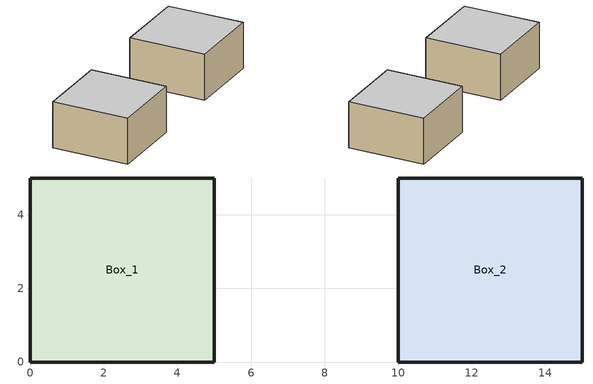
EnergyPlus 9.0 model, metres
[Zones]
Box_1
 floor othersidecoefficients (Envelope): 0,0 0,5 5,5 5,0 z0
 wall othersidecoefficients (Envelope): 0,0 5,0 5,5 0,5 0,0 z0:3
 ceiling othersidecoefficients (Envelope): 0,5 0,0 5,0 5,5 z3
Box_2
 floor othersidecoefficients (Envelope): 10,0 10,5 15,5 15,0 z0
 wall othersidecoefficients (Envelope): 10,0 15,0 15,5 10,5 10,0 z0:3
 ceiling othersidecoefficients (Envelope): 10,5 10,0 15,0 15,5 z3
[Building]
Synthetic steady box: 0, Suburbs, 0.0001, 0.0001, MinimalShadowing, 100, 10
[Site:Location]
Synthetic sea-level site: 0, 0, 0, 0
[SizingPeriod:DesignDay]
Synthetic winter: 1, 21, WinterDesignDay, -10, 0, , , Dewpoint, -10, , , , , 101325, 0, 0, No, No, No, ASHRAEClearSky, , , , , 0
[Material:NoMass]
R2: Smooth, .4, 0.9, 0.7, 0.7
[Construction]
Envelope: R2
[ThermostatSetpoint:DualSetpoint]
Setpoints: Heat, Cool
[DesignSpecification:OutdoorAir]
NoOA: Flow/Zone, 0, 0, 0, 0
[Zone]
Box_1; Box_2: 0, 0, 0, 0, 1, 1, 3, 75, 25
[SurfaceProperty:OtherSideCoefficients]
Ambient_1: 25, 0, 1, 0, 0, 0, 0, Boundary_1, No, 24, 0
Ambient_2: 25, 0, 1, 0, 0, 0, 0, Boundary_2, No, 24, 0
[ZoneControl:Thermostat]
Control_1: Box_1, Control, ThermostatSetpoint:DualSetpoint, Setpoints
Control_2: Box_2, Control, ThermostatSetpoint:DualSetpoint, Setpoints
[Sizing:Zone]
Box_1; Box_2: SupplyAirTemperature, 12, , SupplyAirTemperature, 50, , 0.008, 0.008, NoOA, 1, 1, DesignDay, 0, 0, 0, 0, DesignDay, 0, 0, 0, 0
[Zone equipment]
Box_1: Ideal_1
Box_2: Ideal_2
[ZoneHVAC:IdealLoadsAirSystem]
Ideal_1: , Supply_1, , , 50, 12, 0.009, 0.009, NoLimit, , , NoLimit, , , , , None, , None
Ideal_2: , Supply_2, , , 50, 12, 0.009, 0.009, NoLimit, , , NoLimit, , , , , None, , None
[Schedule:Constant]
Heat: Any, 20
Cool: Any, 25
Control: Any, 4
[Schedule:Compact]
Boundary_1: Any, Through:12/31, For:AllDays, Interpolate:No, Until:00:10, 0.218097, Until:00:20, 0.435779, Until:00:30, 0.652631, Until:00:40, 0.868241, Until:00:50, 1.0822, Until:01:00, 1.2941, Until:01:10, 1.50353, Until:01:20, 1.7101, Until:01:30, 1.91342, Until:01:40, 2.11309, Until:01:50, 2.30874, Until:02:00, 2.5, Until:02:10, 2.6865, Until:02:20, 2.86788, Until:02:30, 3.04381, Until:02:40, 3.21394, Until:02:50, 3.37795, Until:03:00, 3.53553, Until:03:10, 3.68639, Until:03:20, 3.83022, Until:03:30, 3.96677, Until:03:40, 4.09576, Until:03:50, 4.21696, Until:04:00, 4.33013, Until:04:10, 4.43505, Until:04:20, 4.53154, Until:04:30, 4.6194, Until:04:40, 4.69846, Until:04:50, 4.76858, Until:05:00, 4.82963, Until:05:10, 4.88148, Until:05:20, 4.92404, Until:05:30, 4.95722, Until:05:40, 4.98097, Until:05:50, 4.99524, Until:06:00, 5, Until:06:10, 4.99524, Until:06:20, 4.98097, Until:06:30, 4.95722, Until:06:40, 4.92404, Until:06:50, 4.88148, Until:07:00, 4.82963, Until:07:10, 4.76858, Until:07:20, 4.69846, Until:07:30, 4.6194, Until:07:40, 4.53154, Until:07:50, 4.43505, Until:08:00, 4.33013, Until:08:10, 4.21696, Until:08:20, 4.09576, Until:08:30, 3.96677, Until:08:40, 3.83022, Until:08:50, 3.68639, Until:09:00, 3.53553, Until:09:10, 3.37795, Until:09:20, 3.21394, Until:09:30, 3.04381, Until:09:40, 2.86788, Until:09:50, 2.6865, Until:10:00, 2.5, Until:10:10, 2.30874, Until:10:20, 2.11309, Until:10:30, 1.91342, Until:10:40, 1.7101, Until:10:50, 1.50353, Until:11:00, 1.2941, Until:11:10, 1.0822, Until:11:20, 0.868241, Until:11:30, 0.652631, Until:11:40, 0.435779, Until:11:50, 0.218097, Until:12:00, 6.12323e-16, Until:12:10, -0.218097, Until:12:20, -0.435779, Until:12:30, -0.652631, Until:12:40, -0.868241, Until:12:50, -1.0822, Until:13:00, -1.2941, Until:13:10, -1.50353, Until:13:20, -1.7101, Until:13:30, -1.91342, Until:13:40, -2.11309, Until:13:50, -2.30874, Until:14:00, -2.5, Until:14:10, -2.6865, Until:14:20, -2.86788, Until:14:30, -3.04381, Until:14:40, -3.21394, Until:14:50, -3.37795, Until:15:00, -3.53553, Until:15:10, -3.68639, Until:15:20, -3.83022, Until:15:30, -3.96677, Until:15:40, -4.09576, Until:15:50, -4.21696, Until:16:00, -4.33013, Until:16:10, -4.43505, Until:16:20, -4.53154, Until:16:30, -4.6194, Until:16:40, -4.69846, Until:16:50, -4.76858, Until:17:00, -4.82963, Until:17:10, -4.88148, Until:17:20, -4.92404, Until:17:30, -4.95722, Until:17:40, -4.98097, Until:17:50, -4.99524, Until:18:00, -5, Until:18:10, -4.99524, Until:18:20, -4.98097, Until:18:30, -4.95722, Until:18:40, -4.92404, Until:18:50, -4.88148, Until:19:00, -4.82963, Until:19:10, -4.76858, Until:19:20, -4.69846, Until:19:30, -4.6194, Until:19:40, -4.53154, Until:19:50, -4.43505, Until:20:00, -4.33013, Until:20:10, -4.21696, Until:20:20, -4.09576, Until:20:30, -3.96677, Until:20:40, -3.83022, Until:20:50, -3.68639, Until:21:00, -3.53553, Until:21:10, -3.37795, Until:21:20, -3.21394, Until:21:30, -3.04381, Until:21:40, -2.86788, Until:21:50, -2.6865, Until:22:00, -2.5, Until:22:10, -2.30874, Until:22:20, -2.11309, Until:22:30, -1.91342, Until:22:40, -1.7101, Until:22:50, -1.50353, Until:23:00, -1.2941, Until:23:10, -1.0822, Until:23:20, -0.868241, Until:23:30, -0.652631, Until:23:40, -0.435779, Until:23:50, -0.218097, Until:24:00, -1.22465e-15
Boundary_2: Any, Through:12/31, For:AllDays, Interpolate:No, Until:00:10, -0.218097, Until:00:20, -0.435779, Until:00:30, -0.652631, Until:00:40, -0.868241, Until:00:50, -1.0822, Until:01:00, -1.2941, Until:01:10, -1.50353, Until:01:20, -1.7101, Until:01:30, -1.91342, Until:01:40, -2.11309, Until:01:50, -2.30874, Until:02:00, -2.5, Until:02:10, -2.6865, Until:02:20, -2.86788, Until:02:30, -3.04381, Until:02:40, -3.21394, Until:02:50, -3.37795, Until:03:00, -3.53553, Until:03:10, -3.68639, Until:03:20, -3.83022, Until:03:30, -3.96677, Until:03:40, -4.09576, Until:03:50, -4.21696, Until:04:00, -4.33013, Until:04:10, -4.43505, Until:04:20, -4.53154, Until:04:30, -4.6194, Until:04:40, -4.69846, Until:04:50, -4.76858, Until:05:00, -4.82963, Until:05:10, -4.88148, Until:05:20, -4.92404, Until:05:30, -4.95722, Until:05:40, -4.98097, Until:05:50, -4.99524, Until:06:00, -5, Until:06:10, -4.99524, Until:06:20, -4.98097, Until:06:30, -4.95722, Until:06:40, -4.92404, Until:06:50, -4.88148, Until:07:00, -4.82963, Until:07:10, -4.76858, Until:07:20, -4.69846, Until:07:30, -4.6194, Until:07:40, -4.53154, Until:07:50, -4.43505, Until:08:00, -4.33013, Until:08:10, -4.21696, Until:08:20, -4.09576, Until:08:30, -3.96677, Until:08:40, -3.83022, Until:08:50, -3.68639, Until:09:00, -3.53553, Until:09:10, -3.37795, Until:09:20, -3.21394, Until:09:30, -3.04381, Until:09:40, -2.86788, Until:09:50, -2.6865, Until:10:00, -2.5, Until:10:10, -2.30874, Until:10:20, -2.11309, Until:10:30, -1.91342, Until:10:40, -1.7101, Until:10:50, -1.50353, Until:11:00, -1.2941, Until:11:10, -1.0822, Until:11:20, -0.868241, Until:11:30, -0.652631, Until:11:40, -0.435779, Until:11:50, -0.218097, Until:12:00, -6.12323e-16, Until:12:10, 0.218097, Until:12:20, 0.435779, Until:12:30, 0.652631, Until:12:40, 0.868241, Until:12:50, 1.0822, Until:13:00, 1.2941, Until:13:10, 1.50353, Until:13:20, 1.7101, Until:13:30, 1.91342, Until:13:40, 2.11309, Until:13:50, 2.30874, Until:14:00, 2.5, Until:14:10, 2.6865, Until:14:20, 2.86788, Until:14:30, 3.04381, Until:14:40, 3.21394, Until:14:50, 3.37795, Until:15:00, 3.53553, Until:15:10, 3.68639, Until:15:20, 3.83022, Until:15:30, 3.96677, Until:15:40, 4.09576, Until:15:50, 4.21696, Until:16:00, 4.33013, Until:16:10, 4.43505, Until:16:20, 4.53154, Until:16:30, 4.6194, Until:16:40, 4.69846, Until:16:50, 4.76858, Until:17:00, 4.82963, Until:17:10, 4.88148, Until:17:20, 4.92404, Until:17:30, 4.95722, Until:17:40, 4.98097, Until:17:50, 4.99524, Until:18:00, 5, Until:18:10, 4.99524, Until:18:20, 4.98097, Until:18:30, 4.95722, Until:18:40, 4.92404, Until:18:50, 4.88148, Until:19:00, 4.82963, Until:19:10, 4.76858, Until:19:20, 4.69846, Until:19:30, 4.6194, Until:19:40, 4.53154, Until:19:50, 4.43505, Until:20:00, 4.33013, Until:20:10, 4.21696, Until:20:20, 4.09576, Until:20:30, 3.96677, Until:20:40, 3.83022, Until:20:50, 3.68639, Until:21:00, 3.53553, Until:21:10, 3.37795, Until:21:20, 3.21394, Until:21:30, 3.04381, Until:21:40, 2.86788, Until:21:50, 2.6865, Until:22:00, 2.5, Until:22:10, 2.30874, Until:22:20, 2.11309, Until:22:30, 1.91342, Until:22:40, 1.7101, Until:22:50, 1.50353, Until:23:00, 1.2941, Until:23:10, 1.0822, Until:23:20, 0.868241, Until:23:30, 0.652631, Until:23:40, 0.435779, Until:23:50, 0.218097, Until:24:00, 1.22465e-15
